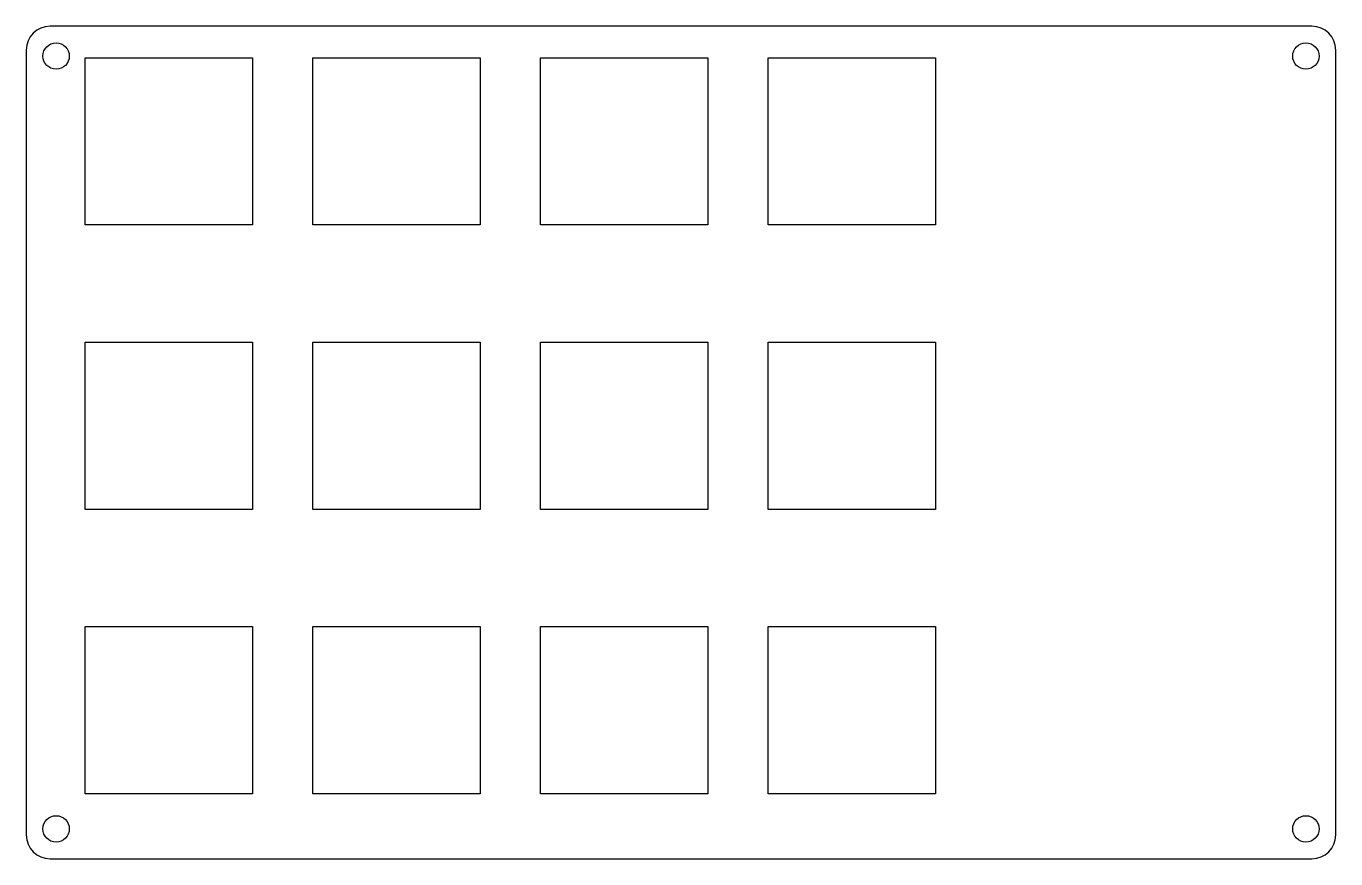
# Model space of a CAD drawing. Extents: x 63 to 173, y -108 to -39.
import ezdxf

# ---------------------------------------------------------------- set-up
doc = ezdxf.new("R2010")
doc.units = 0
doc.layers.add('BLACK', color=7, linetype='CONTINUOUS')

msp = doc.modelspace()

# ---------------------------------------------------------------- linework, layer by layer
at = {"layer": 'BLACK', "linetype": 'CONTINUOUS'}
for p, q in [((171, -38.8), (65.4, -38.8)), ((63.4, -40.8), (63.4, -106.5)), ((68.3354, -55.4352), (68.3354, -41.436)), ((68.3354, -41.436), (82.335, -41.436)), ((82.335, -41.436), (82.335, -55.4352)), ((87.3855, -41.436), (101.385, -41.436)), ((87.3855, -55.4352), (87.3855, -41.436)), ((101.385, -41.436), (101.385, -55.4352)), ((106.435, -55.4352), (106.435, -41.436)), ((106.435, -41.436), (120.435, -41.436)), ((120.435, -41.436), (120.435, -55.4352)), ((125.485, -55.4352), (125.485, -41.436)), ((125.485, -41.436), (139.485, -41.436)), ((139.485, -41.436), (139.485, -55.4352)), ((173, -106.5), (173, -40.8)), ((82.335, -55.4352), (68.3354, -55.4352)), ((101.385, -55.4352), (87.3855, -55.4352)), ((120.435, -55.4352), (106.435, -55.4352)), ((139.485, -55.4352), (125.485, -55.4352)), ((68.3354, -79.2479), (68.3354, -65.2485)), ((68.3354, -65.2485), (82.335, -65.2485)), ((82.335, -65.2485), (82.335, -79.2479)), ((87.3855, -65.2485), (101.385, -65.2485)), ((87.3855, -79.2479), (87.3855, -65.2485)), ((101.385, -65.2485), (101.385, -79.2479)), ((106.435, -65.2485), (120.435, -65.2485)), ((106.435, -79.2479), (106.435, -65.2485)), ((120.435, -65.2485), (120.435, -79.2479)), ((125.485, -79.2479), (125.485, -65.2485)), ((125.485, -65.2485), (139.485, -65.2485)), ((139.485, -65.2485), (139.485, -79.2479)), ((82.335, -79.2479), (68.3354, -79.2479)), ((101.385, -79.2479), (87.3855, -79.2479)), ((120.435, -79.2479), (106.435, -79.2479)), ((139.485, -79.2479), (125.485, -79.2479)), ((68.3354, -89.0609), (82.335, -89.0609)), ((68.3354, -103.06), (68.3354, -89.0609)), ((82.335, -89.0609), (82.335, -103.06)), ((87.3855, -89.0609), (101.385, -89.0609)), ((87.3855, -103.06), (87.3855, -89.0609)), ((101.385, -89.0609), (101.385, -103.06)), ((106.435, -89.0609), (120.435, -89.0609)), ((106.435, -103.06), (106.435, -89.0609)), ((120.435, -89.0609), (120.435, -103.06)), ((125.485, -103.06), (125.485, -89.0609)), ((125.485, -89.0609), (139.485, -89.0609)), ((139.485, -89.0609), (139.485, -103.06)), ((82.335, -103.06), (68.3354, -103.06)), ((101.385, -103.06), (87.3855, -103.06)), ((120.435, -103.06), (106.435, -103.06)), ((139.485, -103.06), (125.485, -103.06)), ((65.4, -108.5), (171, -108.5))]:
    msp.add_line(p, q, dxfattribs=at)
at = {"layer": 'BLACK'}
for centre in [(65.9007, -41.3004), (170.498, -41.3004), (65.9007, -105.994), (170.498, -105.994)]:
    msp.add_circle(centre, 1.1045, dxfattribs=at)
for centre, start, end in [((65.4, -40.8), 90, 180), ((171, -40.8), 0, 90), ((65.4, -106.5), 180, 270), ((171, -106.5), -90, 0)]:
    msp.add_arc(centre, 2, start, end, dxfattribs=at)

doc.saveas('drawing.dxf')
